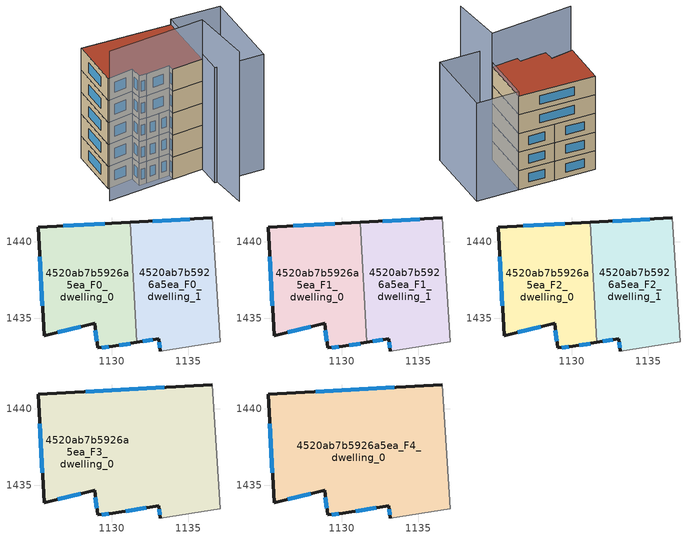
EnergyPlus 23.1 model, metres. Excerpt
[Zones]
4520ab7b5926a5ea_F0_dwelling_0
 floor ground (EU_floor_Construction): 1131.2,1441.28 1131.62,1433.42 1130.06,1433.16 1129.06,1433.06 1128.86,1434.66 1125.56,1433.86 1125.16,1440.96 z0
 wall outside (EU_wall_Construction): 1131.2,1441.28 1125.16,1440.96 1125.56,1433.86 1128.86,1434.66 1129.06,1433.06 1130.06,1433.16 1131.62,1433.42 z0:3
 wall to 4520ab7b5926a5ea_F0_dwelling_1 (EU_wall_Construction): 1131.62,1433.42 1131.2,1441.28 z0:3
 window (EU_Window_Construction): 1129.34,1433.08 1129.79,1433.13 / 1128.92,1434.22 1129.01,1433.5 / 1126.47,1434.08 1127.96,1434.44 / 1125.27,1439.01 1125.45,1435.81 / 1129.54,1441.19 1126.82,1441.05 / 1130.49,1433.23 1131.19,1433.34 z0.83:2.17
4520ab7b5926a5ea_F0_dwelling_1
 floor ground (EU_floor_Construction): 1136.57,1441.56 1137.07,1433.45 1133.17,1432.85 1133.07,1433.66 1131.62,1433.42 1131.2,1441.28 z0
 wall outside (EU_wall_Construction): 1131.62,1433.42 1133.07,1433.66 1133.17,1432.85 / 1136.57,1441.56 1131.2,1441.28 z0:3
 wall adiabatic (EU_wall_Construction): 1133.17,1432.85 1137.07,1433.45 1136.57,1441.56 z0:3
 window (EU_Window_Construction): 1133.09,1433.44 1133.14,1433.07 / 1132.02,1433.48 1132.67,1433.59 / 1135.09,1441.48 1132.68,1441.36 z0.83:2.17
4520ab7b5926a5ea_F1_dwelling_0
 floor to 4520ab7b5926a5ea_F0_dwelling_0 (EU_floor_Construction): 1131.2,1441.28 1131.62,1433.42 1130.06,1433.16 1129.06,1433.06 1128.86,1434.66 1125.56,1433.86 1125.16,1440.96 z3
 wall outside (EU_wall_Construction): 1131.2,1441.28 1125.16,1440.96 1125.56,1433.86 1128.86,1434.66 1129.06,1433.06 1130.06,1433.16 1131.62,1433.42 z3:6
 wall to 4520ab7b5926a5ea_F1_dwelling_1 (EU_wall_Construction): 1131.62,1433.42 1131.2,1441.28 z3:6
 window (EU_Window_Construction): 1129.34,1433.08 1129.79,1433.13 / 1128.92,1434.22 1129.01,1433.5 / 1126.47,1434.08 1127.96,1434.44 / 1125.27,1439.01 1125.45,1435.81 / 1129.54,1441.19 1126.82,1441.05 / 1130.49,1433.23 1131.19,1433.34 z3.83:5.17
4520ab7b5926a5ea_F1_dwelling_1
 floor to 4520ab7b5926a5ea_F0_dwelling_1 (EU_floor_Construction): 1136.57,1441.56 1137.07,1433.45 1133.17,1432.85 1133.07,1433.66 1131.62,1433.42 1131.2,1441.28 z3
 wall outside (EU_wall_Construction): 1131.62,1433.42 1133.07,1433.66 1133.17,1432.85 / 1136.57,1441.56 1131.2,1441.28 z3:6
 wall adiabatic (EU_wall_Construction): 1133.17,1432.85 1137.07,1433.45 1136.57,1441.56 z3:6
 window (EU_Window_Construction): 1133.09,1433.44 1133.14,1433.07 / 1132.02,1433.48 1132.67,1433.59 / 1135.09,1441.48 1132.68,1441.36 z3.83:5.17
4520ab7b5926a5ea_F2_dwelling_0
 floor to 4520ab7b5926a5ea_F1_dwelling_0 (EU_floor_Construction): 1131.2,1441.28 1131.62,1433.42 1130.06,1433.16 1129.06,1433.06 1128.86,1434.66 1125.56,1433.86 1125.16,1440.96 z6
 wall outside (EU_wall_Construction): 1131.2,1441.28 1125.16,1440.96 1125.56,1433.86 1128.86,1434.66 1129.06,1433.06 1130.06,1433.16 1131.62,1433.42 z6:9
 wall to 4520ab7b5926a5ea_F2_dwelling_1 (EU_wall_Construction): 1131.62,1433.42 1131.2,1441.28 z6:9
 window (EU_Window_Construction): 1129.34,1433.08 1129.79,1433.13 / 1128.92,1434.22 1129.01,1433.5 / 1126.47,1434.08 1127.96,1434.44 / 1125.27,1439.01 1125.45,1435.81 / 1129.54,1441.19 1126.82,1441.05 / 1130.49,1433.23 1131.19,1433.34 z6.83:8.17
4520ab7b5926a5ea_F2_dwelling_1
 floor to 4520ab7b5926a5ea_F1_dwelling_1 (EU_floor_Construction): 1136.57,1441.56 1137.07,1433.45 1133.17,1432.85 1133.07,1433.66 1131.62,1433.42 1131.2,1441.28 z6
 wall outside (EU_wall_Construction): 1131.62,1433.42 1133.07,1433.66 1133.17,1432.85 / 1136.57,1441.56 1131.2,1441.28 z6:9
 wall adiabatic (EU_wall_Construction): 1133.17,1432.85 1137.07,1433.45 1136.57,1441.56 z6:9
 window (EU_Window_Construction): 1133.09,1433.44 1133.14,1433.07 / 1132.02,1433.48 1132.67,1433.59 / 1135.09,1441.48 1132.68,1441.36 z6.83:8.17
4520ab7b5926a5ea_F3_dwelling_0
 floor to 4520ab7b5926a5ea_F2_dwelling_0 (EU_floor_Construction): 1131.21,1441.28 1131.62,1433.42 1130.06,1433.16 1129.06,1433.06 1128.86,1434.66 1125.56,1433.86 1125.16,1440.96 z9
 floor to 4520ab7b5926a5ea_F2_dwelling_1 (EU_floor_Construction): 1136.57,1441.56 1137.07,1433.45 1133.17,1432.85 1133.07,1433.66 1131.62,1433.42 1131.21,1441.28 z9
 wall outside (EU_wall_Construction): 1136.57,1441.56 1125.16,1440.96 1125.56,1433.86 1128.86,1434.66 1129.06,1433.06 1130.06,1433.16 1133.07,1433.66 1133.17,1432.85 z9:12
 wall adiabatic (EU_wall_Construction): 1133.17,1432.85 1137.07,1433.45 1136.57,1441.56 z9:12
 window (EU_Window_Construction): 1133.09,1433.44 1133.14,1433.07 / 1130.89,1433.29 1132.24,1433.52 / 1129.34,1433.08 1129.79,1433.13 / 1128.92,1434.22 1129.01,1433.5 / 1126.47,1434.08 1127.96,1434.44 / 1125.27,1439.01 1125.45,1435.81 / 1133.43,1441.4 1128.3,1441.13 z9.83:11.17
4520ab7b5926a5ea_F4_dwelling_0
 floor to 4520ab7b5926a5ea_F3_dwelling_0 (EU_floor_Construction): 1136.57,1441.56 1137.07,1433.45 1133.17,1432.85 1133.07,1433.66 1130.06,1433.16 1129.06,1433.06 1128.86,1434.66 1125.56,1433.86 1125.16,1440.96 z12
 wall outside (EU_wall_Construction): 1136.57,1441.56 1125.16,1440.96 1125.56,1433.86 1128.86,1434.66 1129.06,1433.06 1130.06,1433.16 1133.07,1433.66 1133.17,1432.85 z12:15
 wall adiabatic (EU_wall_Construction): 1133.17,1432.85 1137.07,1433.45 1136.57,1441.56 z12:15
 window (EU_Window_Construction): 1133.09,1433.44 1133.14,1433.07 / 1130.89,1433.29 1132.24,1433.52 / 1129.34,1433.08 1129.79,1433.13 / 1128.92,1434.22 1129.01,1433.5 / 1126.47,1434.08 1127.96,1434.44 / 1125.27,1439.01 1125.45,1435.81 / 1133.43,1441.4 1128.3,1441.13 z12.83:14.17
 roof outside (EU_roof_Construction): 1137.07,1433.45 1136.57,1441.56 1125.16,1440.96 1125.56,1433.86 1128.86,1434.66 1129.06,1433.06 1130.06,1433.16 1133.07,1433.66 1133.17,1432.85 z15
shading: 1124.76,1431.46 1137.06,1433.5 / 1137.06,1433.5 1138.36,1425.7 z0:20.4; 1143.57,1430.75 1137.27,1430.35 / 1137.27,1430.35 1136.55,1441.56 / 1136.55,1441.56 1142.85,1441.96 / 1142.85,1441.96 1143.57,1430.75 z0:15.7
[Building]
EU S2 Campaign: North Axis=0; Terrain=City; Solar Distribution=FullExterior
[Site:Location]
Lyon-Bron: Latitude=45.75; Longitude=5; Time Zone=1; Elevation=198
[SizingPeriod:WeatherFileDays]
AnnualSizingPeriod: Begin Month=1; Begin Day of Month=1; End Month=12; End Day of Month=31; Day of Week for Start Day=Monday; Use Weather File Daylight Saving Period=No; Use Weather File Rain and Snow Indicators=No
[MATERIAL]
EU_InternalMass_Material: Roughness=MediumRough; Thickness=0.1; Conductivity=1; Density=1800; Specific Heat=900; Thermal Absorptance=0.9; Solar Absorptance=0.7; Visible Absorptance=0.7
[MATERIAL:NOMASS] Roughness=MediumRough; Thermal Absorptance=0.9; Solar Absorptance=0.7; Visible Absorptance=0.7
Name | Thermal Resistance
EU_wall_NoMass | 0.87146
EU_roof_NoMass | 0.842276
EU_floor_NoMass | 0.496999
[WINDOWMATERIAL:SIMPLEGLAZINGSYSTEM]
EU_Window_SimpleGlazing: UFactor=2.2525; Solar Heat Gain Coefficient=0.76; Visible Transmittance=0.76
[CONSTRUCTION]
EU_wall_Construction: EU_wall_NoMass
EU_roof_Construction: EU_roof_NoMass
EU_floor_Construction: EU_floor_NoMass
EU_Window_Construction: EU_Window_SimpleGlazing
EU_InternalMass_Construction: EU_InternalMass_Material
[ZONE] Type=1; Multiplier=1; Ceiling Height=autocalculate; Floor Area=autocalculate; Part of Total Floor Area=Yes
Name | Volume
4520ab7b5926a5ea_F0_dwelling_0 | 132.695
4520ab7b5926a5ea_F1_dwelling_0; 4520ab7b5926a5ea_F2_dwelling_0 | 132.697
4520ab7b5926a5ea_F3_dwelling_0 | 265.382
4520ab7b5926a5ea_F4_dwelling_0 | 265.384
4520ab7b5926a5ea_F0_dwelling_1 | 132.691
4520ab7b5926a5ea_F1_dwelling_1; 4520ab7b5926a5ea_F2_dwelling_1 | 132.69
[INTERNALMASS] Construction=EU_InternalMass_Construction
Name | Zone or ZoneList | Surface Area
4520ab7b5926a5ea_F0_dwelling_0_EU_InternalMass | 4520ab7b5926a5ea_F0_dwelling_0 | 44.232
4520ab7b5926a5ea_F0_dwelling_1_EU_InternalMass | 4520ab7b5926a5ea_F0_dwelling_1 | 44.2301
4520ab7b5926a5ea_F1_dwelling_0_EU_InternalMass | 4520ab7b5926a5ea_F1_dwelling_0 | 44.232
4520ab7b5926a5ea_F1_dwelling_1_EU_InternalMass | 4520ab7b5926a5ea_F1_dwelling_1 | 44.2301
4520ab7b5926a5ea_F2_dwelling_0_EU_InternalMass | 4520ab7b5926a5ea_F2_dwelling_0 | 44.232
4520ab7b5926a5ea_F2_dwelling_1_EU_InternalMass | 4520ab7b5926a5ea_F2_dwelling_1 | 44.2301
4520ab7b5926a5ea_F3_dwelling_0_EU_InternalMass | 4520ab7b5926a5ea_F3_dwelling_0 | 88.4611
4520ab7b5926a5ea_F4_dwelling_0_EU_InternalMass | 4520ab7b5926a5ea_F4_dwelling_0 | 88.4611
[OTHEREQUIPMENT] Fuel Type=Electricity; Design Level Calculation Method=Watts/Area; Power per Zone Floor Area=1; Fraction Latent=0; Fraction Radiant=0; Fraction Lost=0; Carbon Dioxide Generation Rate=0; EndUse Subcategory=EU_Step8_InternalGains
Name | Zone or ZoneList or Space or SpaceList | Schedule
EU_Step8_InternalGain_4520ab7b5926a5ea_F0_dwelling_0_f000 | 4520ab7b5926a5ea_F0_dwelling_0 | EU_Step8_GainSchedule_4520ab7b5926a5ea_F0_dwelling_0_f000
EU_Step8_InternalGain_4520ab7b5926a5ea_F0_dwelling_1_f000 | 4520ab7b5926a5ea_F0_dwelling_1 | EU_Step8_GainSchedule_4520ab7b5926a5ea_F0_dwelling_1_f000
EU_Step8_InternalGain_4520ab7b5926a5ea_F1_dwelling_0_f000 | 4520ab7b5926a5ea_F1_dwelling_0 | EU_Step8_GainSchedule_4520ab7b5926a5ea_F1_dwelling_0_f000
EU_Step8_InternalGain_4520ab7b5926a5ea_F1_dwelling_1_f000 | 4520ab7b5926a5ea_F1_dwelling_1 | EU_Step8_GainSchedule_4520ab7b5926a5ea_F1_dwelling_1_f000
EU_Step8_InternalGain_4520ab7b5926a5ea_F2_dwelling_0_f000 | 4520ab7b5926a5ea_F2_dwelling_0 | EU_Step8_GainSchedule_4520ab7b5926a5ea_F2_dwelling_0_f000
EU_Step8_InternalGain_4520ab7b5926a5ea_F2_dwelling_1_f000 | 4520ab7b5926a5ea_F2_dwelling_1 | EU_Step8_GainSchedule_4520ab7b5926a5ea_F2_dwelling_1_f000
EU_Step8_InternalGain_4520ab7b5926a5ea_F3_dwelling_0_f000 | 4520ab7b5926a5ea_F3_dwelling_0 | EU_Step8_GainSchedule_4520ab7b5926a5ea_F3_dwelling_0_f000
EU_Step8_InternalGain_4520ab7b5926a5ea_F4_dwelling_0_f000 | 4520ab7b5926a5ea_F4_dwelling_0 | EU_Step8_GainSchedule_4520ab7b5926a5ea_F4_dwelling_0_f000
[ZONEVENTILATION:DESIGNFLOWRATE] Schedule=EU_AlwaysOn; Design Flow Rate Calculation Method=AirChanges/Hour; Air Changes per Hour=0.425; Ventilation Type=Natural; Fan Pressure Rise=0; Fan Total Efficiency=1; Constant Term Coefficient=1; Temperature Term Coefficient=0; Velocity Term Coefficient=0; Velocity Squared Term Coefficient=0; Minimum Indoor Temperature=-100; Maximum Indoor Temperature=100; Delta Temperature=-100; Minimum Outdoor Temperature=-100; Maximum Outdoor Temperature=100; Maximum Wind Speed=40
Name | Zone or ZoneList or Space or SpaceList
EU_ConstantAir_4520ab7b5926a5ea_F0_dwelling_0 | 4520ab7b5926a5ea_F0_dwelling_0
EU_ConstantAir_4520ab7b5926a5ea_F0_dwelling_1 | 4520ab7b5926a5ea_F0_dwelling_1
EU_ConstantAir_4520ab7b5926a5ea_F1_dwelling_0 | 4520ab7b5926a5ea_F1_dwelling_0
EU_ConstantAir_4520ab7b5926a5ea_F1_dwelling_1 | 4520ab7b5926a5ea_F1_dwelling_1
EU_ConstantAir_4520ab7b5926a5ea_F2_dwelling_0 | 4520ab7b5926a5ea_F2_dwelling_0
EU_ConstantAir_4520ab7b5926a5ea_F2_dwelling_1 | 4520ab7b5926a5ea_F2_dwelling_1
EU_ConstantAir_4520ab7b5926a5ea_F3_dwelling_0 | 4520ab7b5926a5ea_F3_dwelling_0
EU_ConstantAir_4520ab7b5926a5ea_F4_dwelling_0 | 4520ab7b5926a5ea_F4_dwelling_0
[HVACTEMPLATE:THERMOSTAT] Constant Heating Setpoint=20; Constant Cooling Setpoint=50
EU_HeatOnly_4520ab7b5926a5ea_F0_dwelling_0; EU_HeatOnly_4520ab7b5926a5ea_F0_dwelling_1; EU_HeatOnly_4520ab7b5926a5ea_F1_dwelling_0; EU_HeatOnly_4520ab7b5926a5ea_F1_dwelling_1; EU_HeatOnly_4520ab7b5926a5ea_F2_dwelling_0; EU_HeatOnly_4520ab7b5926a5ea_F2_dwelling_1; EU_HeatOnly_4520ab7b5926a5ea_F3_dwelling_0; EU_HeatOnly_4520ab7b5926a5ea_F4_dwelling_0
[HVACTEMPLATE:ZONE:IDEALLOADSAIRSYSTEM] System Availability Schedule=EU_AlwaysOn; Maximum Heating Supply Air Temperature=50; Minimum Cooling Supply Air Temperature=13; Maximum Heating Supply Air Humidity Ratio=0.0156; Minimum Cooling Supply Air Humidity Ratio=0.0077; Heating Limit=NoLimit; Cooling Limit=NoLimit; Heating Availability Schedule=EU_AlwaysOn; Cooling Availability Schedule=EU_CoolingOff; Dehumidification Control Type=ConstantSensibleHeatRatio; Cooling Sensible Heat Ratio=0.7; Dehumidification Setpoint=60; Humidification Control Type=None; Humidification Setpoint=30; Outdoor Air Method=None; Outdoor Air Flow Rate per Person=0.00944; Outdoor Air Flow Rate per Zone Floor Area=0; Outdoor Air Flow Rate per Zone=0; Demand Controlled Ventilation Type=None; Outdoor Air Economizer Type=NoEconomizer; Heat Recovery Type=None; Sensible Heat Recovery Effectiveness=0.7; Latent Heat Recovery Effectiveness=0.65
Name | Template Thermostat
4520ab7b5926a5ea_F0_dwelling_0 | EU_HeatOnly_4520ab7b5926a5ea_F0_dwelling_0
4520ab7b5926a5ea_F0_dwelling_1 | EU_HeatOnly_4520ab7b5926a5ea_F0_dwelling_1
4520ab7b5926a5ea_F1_dwelling_0 | EU_HeatOnly_4520ab7b5926a5ea_F1_dwelling_0
4520ab7b5926a5ea_F1_dwelling_1 | EU_HeatOnly_4520ab7b5926a5ea_F1_dwelling_1
4520ab7b5926a5ea_F2_dwelling_0 | EU_HeatOnly_4520ab7b5926a5ea_F2_dwelling_0
4520ab7b5926a5ea_F2_dwelling_1 | EU_HeatOnly_4520ab7b5926a5ea_F2_dwelling_1
4520ab7b5926a5ea_F3_dwelling_0 | EU_HeatOnly_4520ab7b5926a5ea_F3_dwelling_0
4520ab7b5926a5ea_F4_dwelling_0 | EU_HeatOnly_4520ab7b5926a5ea_F4_dwelling_0
[SIZING:ZONE] Zone Cooling Design Supply Air Temperature Input Method=SupplyAirTemperature; Zone Cooling Design Supply Air Temperature=13; Zone Heating Design Supply Air Temperature Input Method=SupplyAirTemperature; Zone Heating Design Supply Air Temperature=50; Zone Cooling Design Supply Air Humidity Ratio=0.008; Zone Heating Design Supply Air Humidity Ratio=0.008; Cooling Design Air Flow Method=DesignDay; Cooling Design Air Flow Rate=0; Cooling Minimum Air Flow per Zone Floor Area=0.000762; Cooling Minimum Air Flow=0; Cooling Minimum Air Flow Fraction=0.2; Heating Design Air Flow Method=DesignDay; Heating Design Air Flow Rate=0; Heating Maximum Air Flow per Zone Floor Area=0.002032; Heating Maximum Air Flow=0.141576; Heating Maximum Air Flow Fraction=0.3; Account for Dedicated Outdoor Air System=No; Dedicated Outdoor Air System Control Strategy=NeutralSupplyAir; Dedicated Outdoor Air Low Setpoint Temperature for Design=autosize; Dedicated Outdoor Air High Setpoint Temperature for Design=autosize; Zone Load Sizing Method=Sensible Load Only No Latent Load; Zone Latent Cooling Design Supply Air Humidity Ratio Input Method=HumidityRatioDifference; Zone Cooling Design Supply Air Humidity Ratio Difference=0.005; Zone Latent Heating Design Supply Air Humidity Ratio Input Method=HumidityRatioDifference; Zone Humidification Design Supply Air Humidity Ratio Difference=0.005
4520ab7b5926a5ea_F0_dwelling_0; 4520ab7b5926a5ea_F0_dwelling_1; 4520ab7b5926a5ea_F1_dwelling_0; 4520ab7b5926a5ea_F1_dwelling_1; 4520ab7b5926a5ea_F2_dwelling_0; 4520ab7b5926a5ea_F2_dwelling_1; 4520ab7b5926a5ea_F3_dwelling_0; 4520ab7b5926a5ea_F4_dwelling_0
[SCHEDULE:CONSTANT]
Name | Hourly Value
EU_AlwaysOn | 1
EU_CoolingOff | 0
[SCHEDULE:FILE] Column Number=1; Rows to Skip at Top=0; Number of Hours of Data=8760; Column Separator=Comma; Interpolate to Timestep=No; Minutes per Item=60; Adjust Schedule for Daylight Savings=Yes
Name | File
EU_Step8_GainSchedule_4520ab7b5926a5ea_F0_dwelling_0_f000 | ../../schedules/4520ab7b5926a5ea/4520ab7b5926a5ea_F0_dwelling_0_f000_gain.csv
EU_Step8_GainSchedule_4520ab7b5926a5ea_F0_dwelling_1_f000 | ../../schedules/4520ab7b5926a5ea/4520ab7b5926a5ea_F0_dwelling_1_f000_gain.csv
EU_Step8_GainSchedule_4520ab7b5926a5ea_F1_dwelling_0_f000 | ../../schedules/4520ab7b5926a5ea/4520ab7b5926a5ea_F1_dwelling_0_f000_gain.csv
EU_Step8_GainSchedule_4520ab7b5926a5ea_F1_dwelling_1_f000 | ../../schedules/4520ab7b5926a5ea/4520ab7b5926a5ea_F1_dwelling_1_f000_gain.csv
EU_Step8_GainSchedule_4520ab7b5926a5ea_F2_dwelling_0_f000 | ../../schedules/4520ab7b5926a5ea/4520ab7b5926a5ea_F2_dwelling_0_f000_gain.csv
EU_Step8_GainSchedule_4520ab7b5926a5ea_F2_dwelling_1_f000 | ../../schedules/4520ab7b5926a5ea/4520ab7b5926a5ea_F2_dwelling_1_f000_gain.csv
EU_Step8_GainSchedule_4520ab7b5926a5ea_F3_dwelling_0_f000 | ../../schedules/4520ab7b5926a5ea/4520ab7b5926a5ea_F3_dwelling_0_f000_gain.csv
EU_Step8_GainSchedule_4520ab7b5926a5ea_F4_dwelling_0_f000 | ../../schedules/4520ab7b5926a5ea/4520ab7b5926a5ea_F4_dwelling_0_f000_gain.csv
